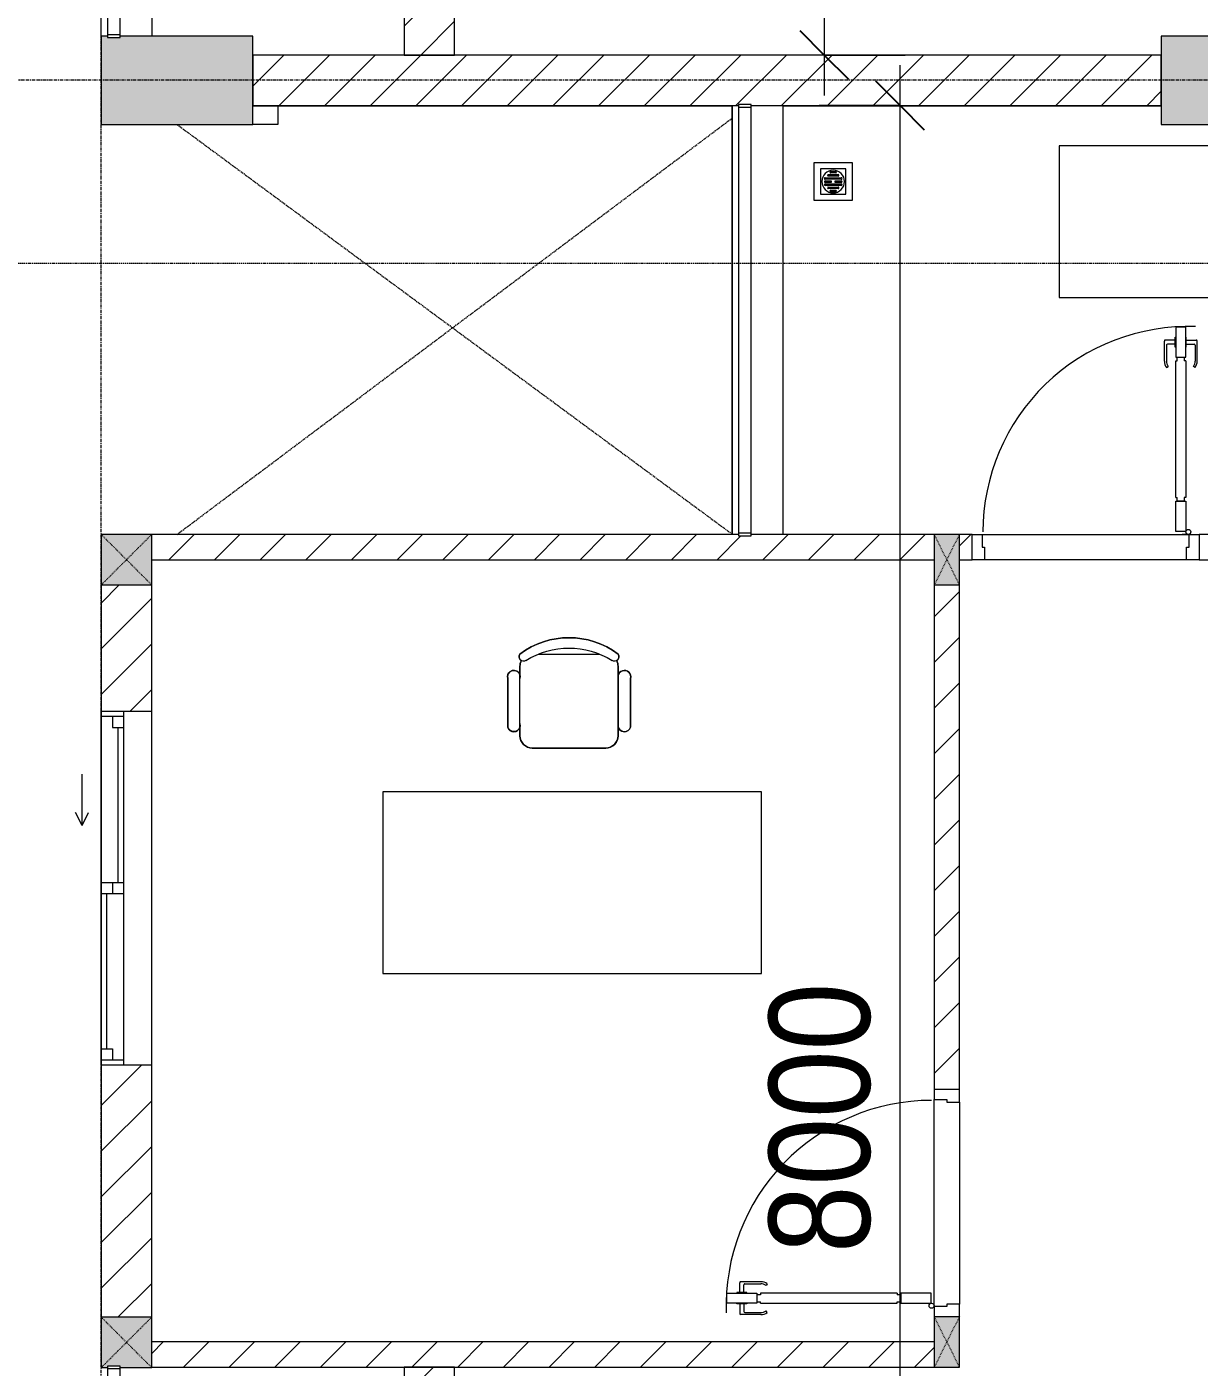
# Model space of a CAD drawing. Header units: millimetres. Extents: x 1591 to 239243, y -15958 to 82755.
# Drawn here: x 135357 to 140001, y 64837 to 70149 of the extents above; entities that cross this region are included whole.
import ezdxf

# ---------------------------------------------------------------- set-up
doc = ezdxf.new("R2010")
doc.units = ezdxf.units.MM
for name, pattern in [('Dash Dot 3_16_', [7.9375, 4.7625, -1.5875, 0, -1.5875]), ('Dash_2_', [6, 3, -3]), ('Demolished', [7.14375, 4.7625, -2.38125]), ('Grid Line', [22.225, 12.7, -3.175, 3.175, -3.175])]:
    doc.linetypes.add(name, pattern=pattern)
for name, color, linetype, lineweight in [('0-1', 250, 'Continuous', 5), ('A-ANNO-DIMS', 211, 'Continuous', 9), ('A-ANNO-DIMS-160', 211, 'Continuous', 9), ('A-DETL-DEMO', 6, 'Demolished', 9), ('A-DETL-GENF-1', 9, 'Continuous', 9), ('A-DOOR-1', 254, 'Continuous', 9), ('A-DOOR-2', 9, 'Continuous', 9), ('A-FLOR-1', 7, 'Continuous', 9), ('A-FLOR-2', 9, 'Continuous', 9), ('A-FLOR-HRAL', 11, 'Continuous', 9), ('A-FLOR-HRAL-1', 254, 'Continuous', 9), ('A-FLOR-HRAL-2', 9, 'Continuous', 9), ('A-GLAZ', 151, 'Continuous', 9), ('A-WALL', 113, 'Continuous', 9), ('A-WALL-1', 253, 'Continuous', 18), ('A-WALL-2', 9, 'Continuous', 9), ('A-WALL-3', 113, 'Continuous', 18), ('A-WALL-PATT-1', 10, 'Continuous', 9), ('A-WALL-PATT-2', 111, 'Continuous', 9), ('G-ANNO-SYMB-1', 111, 'Dash Dot 3_16_', 18), ('G-IMPT-1', 254, 'Continuous', 9), ('I-FURN', 30, 'Continuous', 9), ('I-FURN-1', 254, 'Continuous', 9), ('M-EQPM-1', 254, 'Continuous', 9), ('S-COLS', 52, 'Continuous', 9), ('S-COLS-1', 52, 'Continuous', 5), ('S-COLS-2', 250, 'Continuous', 18), ('S-COLS-3', 7, 'Continuous', 9), ('S-COLS-4', 254, 'Continuous', 9), ('S-COLS-5', 253, 'Continuous', 18), ('S-COLS-6', 52, 'Continuous', 18), ('S-COLS-HDLN', 52, 'Dash_2_', 9), ('S-COLS-HDLN-1', 9, 'Dash_2_', 9), ('S-GRID-1', 1, 'Grid Line', 9)]:
    doc.layers.add(name, color=color, linetype=linetype, lineweight=lineweight)
doc.styles.add('UTM Avo', font='UTM Avo.ttf', dxfattribs={"width": 0.9, "height": 400})
doc.dimstyles.new('1_Dim_chi_tiet_2_5', dxfattribs={"dimscale": 304.8, "dimtxt": 399.720379, "dimasz": 0.629921, "dimexe": 0.524934, "dimexo": 0.0625, "dimgap": 0.052493, "dimtad": 1, "dimdec": 0, "dimrnd": 5, "dimzin": 0, "dimdsep": 46, "dimtxsty": 'UTM Avo', "dimblk1": 'OBLIQUE', "dimblk2": 'OBLIQUE', "dimsah": 1, "dimcen": 0.09, "dimdle": 0.524934, "dimazin": 0, "dimtfac": 1, "dimtdec": 4, "dimtix": 1, "dimtmove": 0, "dimatfit": 3, "dimfxl": 1.049869, "dimfxlon": 1, "dimtvp": 1, "dimtolj": 1, "dimtzin": 0, "dimarcsym": 2})
pattern_1 = [(45, (0, 0), (-90.50967, 90.50967), [])]
pattern_2 = [(45, (101998.83, 0), (-90.50967, 90.50967), [])]

# ---------------------------------------------------------------- blocks, each defined once
blk = doc.blocks.new('NCV_TKTC_KET CAU_rvt-1-TKCS_MB TẦNG 5')
at = {"layer": 'S-COLS-1'}
for points in [[(34252.6, 69761.9), (34252.6, 70111.9), (33727.6, 70111.9), (33727.6, 70106.9), (33677.6, 70106.9), (33677.6, 70111.9), (33652.6, 70111.9), (33652.6, 69761.9), (33852.6, 69761.9)], [(37852.6, 69761.9), (38852.6, 69761.9), (38852.6, 70111.9), (37852.6, 70111.9), (37852.6, 69819.8)]]:
    blk.add_hatch(color=256, dxfattribs=at).paths.add_polyline_path(points)
at = {"layer": 'A-FLOR-1'}
for p, q in [((34252.6, 69835.3), (36152.6, 69835.3)), ((36152.5, 69835.3), (36152.5, 68136.9)), ((36352.6, 69835.3), (37852.6, 69835.3))]:
    blk.add_line(p, q, dxfattribs=at)
at = {"layer": 'S-COLS-2'}
for p, q in [((33677.6, 70111.9), (33652.6, 70111.9)), ((33652.6, 70111.9), (33652.6, 69761.9)), ((34252.6, 70111.9), (33727.6, 70111.9)), ((34252.6, 69761.9), (34252.6, 70111.9)), ((38852.6, 70111.9), (37852.6, 70111.9)), ((37852.6, 70111.9), (37852.6, 69761.9)), ((33652.6, 69761.9), (34252.6, 69761.9)), ((37852.6, 69761.9), (38852.6, 69761.9))]:
    blk.add_line(p, q, dxfattribs=at)
at = {"layer": 'S-COLS-3'}
for p, q in [((34352.6, 69835.3), (34352.6, 69761.9)), ((34352.6, 69761.9), (34252.6, 69761.9))]:
    blk.add_line(p, q, dxfattribs=at)
blk = doc.blocks.new('DOOR_CW_01 CANH MO-PANEL KINH - DIW_01-900x2200-CỬA GỖ VÂN LAMINATE-553393-TKCS_MB TẦNG 5')
at = {"layer": 'A-DETL-GENF-1'}
for p, q in [((-397, 872), (-357, 872)), ((-397, 752), (-397, 872)), ((-357, 872), (-357, 752)), ((-442, 737), (-442, 816.5)), ((-399, 820.5), (-438, 820.5)), ((-434, 799.5), (-434, 737)), ((-399, 803.5), (-430, 803.5)), ((-399, 831.8), (-397, 831.8)), ((-399, 792.2), (-399, 831.8)), ((-397, 792.2), (-397, 831.8)), ((-357, 792.2), (-357, 831.8)), ((-355, 831.8), (-357, 831.8)), ((-355, 792.2), (-355, 831.8)), ((-355, 820.5), (-316, 820.5)), ((-355, 803.5), (-324, 803.5)), ((-320, 799.5), (-320, 737)), ((-312, 737), (-312, 816.5)), ((-397, 792.2), (-399, 792.2)), ((-357, 752), (-397, 752)), ((-363, 752), (-391, 752)), ((-391, 752), (-391, 738)), ((-363, 738), (-363, 752)), ((-357, 792.2), (-355, 792.2)), ((-433.9, 711.2), (-427.3, 715.8)), ((-397, 738), (-391, 738)), ((-397, 738), (-397, 196)), ((-357, 738), (-363, 738)), ((-357, 196), (-357, 738)), ((-320.1, 711.2), (-326.7, 715.8)), ((-397, 196), (-391, 196)), ((-357, 182), (-397, 182)), ((-397, 182), (-397, 62)), ((-391, 196), (-391, 182)), ((-391, 182), (-363, 182)), ((-357, 196), (-363, 196)), ((-363, 182), (-363, 196)), ((-357, 62), (-357, 182)), ((-397, 62), (-357, 62))]:
    blk.add_line(p, q, dxfattribs=at)
blk.add_circle((-407, 60), 10, dxfattribs=at)
for centre, radius, start, end in [((-407, 60), 814, 360, 92), ((-438, 816.5), 4, 90, 180), ((-430, 799.5), 4, 90, 180), ((-324, 799.5), 4, 360, 90), ((-316, 816.5), 4, 0, 90), ((-397, 737), 45, 180, 215), ((-397, 737), 37, 180, 215), ((-357, 737), 37, 325, 0), ((-357, 737), 45, 325, 0)]:
    blk.add_arc(centre, radius, start, end, dxfattribs=at)
at = {"layer": 'A-DOOR-2'}
for p, q in [((-410, 50), (-450, 50)), ((-450, 50), (-450, -50)), ((-410, 0), (-410, 50)), ((-400, 0), (-410, 0)), ((-407, 50), (-382, 50)), ((-400, -50), (-400, 0)), ((410, 0), (400, 0)), ((400, 0), (400, -50)), ((450, 50), (410, 50)), ((410, 50), (410, 0)), ((450, -50), (450, 50)), ((-450, -50), (-400, -50)), ((400, -50), (450, -50))]:
    blk.add_line(p, q, dxfattribs=at)
blk = doc.blocks.new('BAN LV A - BAN LV A_dwg_ban hoc2-348006-TKCS_MB TẦNG 5')
at = {"layer": 'I-FURN'}
for p, q in [((145.8, 437.4), (-145.8, 437.4)), ((-194.4, 388.8), (-194.4, 113.4)), ((194.4, 113.4), (194.4, 388.8)), ((-243, 354.4), (-243, 162)), ((194.4, 351.4), (194.4, 150.8)), ((243.7, 162), (243.7, 354.4)), ((-120.5, 64.8), (120.5, 64.8))]:
    blk.add_line(p, q, dxfattribs=at)
at = {"layer": 'I-FURN', "flags": 128}
blk.add_lwpolyline([(-737.8, 610.5), (-737.8, 1330.5), (-154.9, 1330.5), (762.2, 1330.5), (762.2, 610.5)], close=True, dxfattribs=at)
at = {"layer": 'I-FURN'}
for centre, radius, start, end in [((-145.8, 388.8), 48.6, 90, 180), ((145.8, 388.8), 48.6, 360, 90), ((-218.7, 347.3), 25.3, 343.7398, 163.7398), ((219.4, 347.3), 25.3, 16.2602, 170.7054), ((-218.7, 154.9), 25.3, 163.7398, 16.2602), ((219.4, 154.9), 25.3, 189.2946, 16.2602), ((-145.8, 113.4), 48.6, 180, 207.5844), ((145.8, 113.4), 48.6, 332.4156, 0), ((-180.2, 75.4), 17.8, 57.9726, 216.6901), ((0, 324), 324, 233.1301, 306.8699), ((0, 359.3), 318.2, 237.5758, 302.4242), ((180.2, 75.4), 17.8, 323.3099, 122.0274)]:
    blk.add_arc(centre, radius, start, end, dxfattribs=at)
blk = doc.blocks.new('BAN LV A - BAN LV A_dwg-348005-TKCS_MB TẦNG 5')
at = {"extrusion": (0, 0, -1), "zscale": -1, "rotation": 180}
blk.add_blockref('BAN LV A - BAN LV A_dwg_ban hoc2-348006-TKCS_MB TẦNG 5', (-729, 1383.7), dxfattribs=at)
blk = doc.blocks.new('BAN LV A - BAN LV A-348231-TKCS_MB TẦNG 5')
at = {"layer": 'I-FURN-1'}
for p, q in [((486, 1221.7), (486, 1029.3)), ((534.6, 1270.3), (534.6, 1235.9)), ((923.4, 1232.9), (923.4, 1270.3)), ((972.7, 1029.3), (972.7, 1221.7)), ((534.6, 1029.3), (534.6, 994.9)), ((923.4, 994.9), (923.4, 1032.3)), ((583.2, 946.3), (874.8, 946.3)), ((1491.2, 773.2), (-8.8, 773.2)), ((-8.8, 773.2), (-8.8, 53.2)), ((1491.2, 53.2), (1491.2, 773.2)), ((-8.8, 53.2), (1491.2, 53.2))]:
    blk.add_line(p, q, dxfattribs=at)
for centre, radius, start, end in [((729, 1059.7), 324, 53.1301, 126.8699), ((548.9, 1308.3), 17.8, 143.3099, 240.596), ((583.2, 1270.3), 48.6, 152.4156, 180), ((909.2, 1308.3), 17.8, 299.404, 36.6901), ((874.8, 1270.3), 48.6, 360, 27.5844), ((510.3, 1228.8), 25.3, 16.2602, 196.2602), ((948.4, 1228.8), 25.3, 343.7398, 170.7054), ((510.3, 1036.4), 25.3, 196.2602, 343.7398), ((948.4, 1036.4), 25.3, 189.2946, 343.7398), ((583.2, 994.9), 48.6, 180, 270), ((874.8, 994.9), 48.6, 270, 360)]:
    blk.add_arc(centre, radius, start, end, dxfattribs=at)
blk.add_blockref('BAN LV A - BAN LV A_dwg-348005-TKCS_MB TẦNG 5', (0, 0))
blk = doc.blocks.new('MAY GIAT - MAY GIAT_dwg-348053-TKCS_MB TẦNG 5')
at = {"layer": 'G-IMPT-1', "flags": 128}
blk.add_lwpolyline([(5, 596.6), (5, 2.3), (605, 2.3), (605, 596.6)], close=True, dxfattribs=at)
blk = doc.blocks.new('MAY GIAT - MAY GIAT-348233-TKCS_MB TẦNG 5')
at = {"layer": 'I-FURN-1'}
for p, q in [((5, 596.6), (5, 2.3)), ((605, 596.6), (5, 596.6)), ((605, 2.3), (605, 596.6)), ((5, 2.3), (605, 2.3))]:
    blk.add_line(p, q, dxfattribs=at)
blk.add_blockref('MAY GIAT - MAY GIAT_dwg-348053-TKCS_MB TẦNG 5', (0, 0))
blk = doc.blocks.new('THU NUOC - THU NUOC-455054-TKCS_MB TẦNG 5')
at = {"layer": 'M-EQPM-1'}
for p, q in [((-66.3, -70.6), (-66.3, 79.4)), ((-66.3, 79.4), (83.7, 79.4)), ((58.7, 54.4), (-41.3, 54.4)), ((-41.3, 54.4), (-41.3, -45.6)), ((58.7, -45.6), (58.7, 54.4)), ((83.7, 79.4), (83.7, -70.6)), ((-23.3, 19.6), (40.9, 19.6)), ((40.9, 13.6), (-23.3, 13.6)), ((-23.3, 7.2), (0.7, 7.2)), ((0.7, 1.2), (-23.3, 1.2)), ((-11, 32.1), (28.5, 32.1)), ((28.5, 26.1), (-11, 26.1)), ((-1.1, 44.5), (18.5, 44.5)), ((18.5, 38.5), (-1.1, 38.5)), ((0.7, 7.2), (0.7, 1.2)), ((16.7, 1.2), (16.7, 7.2)), ((16.7, 7.2), (40.9, 7.2)), ((40.9, 1.2), (16.7, 1.2)), ((-41.3, -45.6), (58.7, -45.6)), ((-23.3, -4.8), (40.9, -4.8)), ((40.9, -10.8), (-23.3, -10.8)), ((-11, -17.3), (28.5, -17.3)), ((28.5, -23.3), (-11, -23.3)), ((-1.1, -29.6), (18.5, -29.6)), ((18.5, -35.6), (-1.1, -35.6)), ((83.7, -70.6), (-66.3, -70.6))]:
    blk.add_line(p, q, dxfattribs=at)
for centre, radius, start, end in [((8.7, 4.4), 45, 0, 180), ((8.7, 4.4), 45, 360, 180), ((8.7, 4.4), 45, 180, 0), ((8.7, 4.4), 45, 180, 360), ((-23.3, 16.6), 3, 90, 270), ((-23.3, 4.2), 3, 90, 270), ((-11, 29.1), 3, 90, 270), ((-1.1, 41.5), 3, 90, 270), ((18.5, 41.5), 3, 270, 90), ((28.5, 29.1), 3, 270, 90), ((40.9, 16.6), 3, 270, 90), ((40.9, 4.2), 3, 270, 90), ((-23.3, -7.8), 3, 90, 270), ((-11, -20.3), 3, 90, 270), ((-1.1, -32.6), 3, 90, 270), ((18.5, -32.6), 3, 270, 90), ((28.5, -20.3), 3, 270, 90), ((40.9, -7.8), 3, 270, 90)]:
    blk.add_arc(centre, radius, start, end, dxfattribs=at)
blk = doc.blocks.new('Railing - 50 x 10mm-901205-TKCS_MB TẦNG 5')
at = {"layer": 'A-FLOR-HRAL-2'}
for p, q in [((25, 5), (-25, 5)), ((-25, 5), (-25, -5)), ((25, -5), (25, 5)), ((-25, -5), (25, -5))]:
    blk.add_line(p, q, dxfattribs=at)
blk = doc.blocks.new('Railing - Railing-883693-TKCS_MB TẦNG 5')
at = {"layer": 'A-FLOR-HRAL-2'}
for p, q in [((13269.1, 60569.6), (13269.1, 58880.8)), ((13319.1, 58880.8), (13319.1, 60569.6))]:
    blk.add_line(p, q, dxfattribs=at)
for p in [(13294.1, 60574.6), (13294.1, 58875.8)]:
    blk.add_blockref('Railing - 50 x 10mm-901205-TKCS_MB TẦNG 5', p)
blk = doc.blocks.new('G1_SOF - BO TRU - 100x200-745959-TKCS_MB TẦNG 5')
at = {"layer": 'S-COLS'}
blk.add_hatch(color=256, dxfattribs=at).paths.add_polyline_path([(-50, 100), (-50, -100), (50, -100), (50, 100)])
at = {"layer": 'S-COLS-5'}
for p, q in [((50, 100), (-50, 100)), ((-50, 100), (-50, -100)), ((50, -100), (50, 100)), ((-50, -100), (50, -100))]:
    blk.add_line(p, q, dxfattribs=at)
at = {"layer": 'S-COLS-HDLN-1'}
for p, q in [((50, 100), (-50, -100)), ((-50, 100), (50, -100))]:
    blk.add_line(p, q, dxfattribs=at)
blk = doc.blocks.new('DOOR_CW_01 CANH MO-PANEL KINH - DIG_01-900x2200-CỬA NHÔM KÍNH-901215-TKCS_MB TẦNG 5')
at = {"layer": 'A-DETL-GENF-1'}
for p, q in [((-397, -182), (-397, -62)), ((-397, -62), (-357, -62)), ((-357, -62), (-357, -182)), ((-357, -182), (-397, -182)), ((-397, -196), (-391, -196)), ((-397, -738), (-397, -196)), ((-391, -196), (-391, -182)), ((-391, -182), (-363, -182)), ((-363, -182), (-363, -196)), ((-357, -196), (-363, -196)), ((-357, -196), (-357, -738)), ((-442, -737), (-442, -816.5)), ((-434, -799.5), (-434, -737)), ((-433.9, -711.2), (-427.3, -715.8)), ((-397, -738), (-391, -738)), ((-391, -752), (-391, -738)), ((-357, -738), (-363, -738)), ((-363, -738), (-363, -752)), ((-320.1, -711.2), (-326.7, -715.8)), ((-320, -799.5), (-320, -737)), ((-312, -737), (-312, -816.5)), ((-399, -792.2), (-399, -831.8)), ((-397, -792.2), (-399, -792.2)), ((-357, -752), (-397, -752)), ((-397, -752), (-397, -872)), ((-397, -792.2), (-397, -831.8)), ((-363, -752), (-391, -752)), ((-357, -872), (-357, -752)), ((-357, -792.2), (-357, -831.8)), ((-357, -792.2), (-355, -792.2)), ((-355, -792.2), (-355, -831.8)), ((-399, -820.5), (-438, -820.5)), ((-399, -803.5), (-430, -803.5)), ((-399, -831.8), (-397, -831.8)), ((-355, -831.8), (-357, -831.8)), ((-355, -803.5), (-324, -803.5)), ((-355, -820.5), (-316, -820.5)), ((-397, -872), (-357, -872))]:
    blk.add_line(p, q, dxfattribs=at)
blk.add_circle((-407, -60), 10, dxfattribs=at)
for centre, radius, start, end in [((-407, -60), 814, 268, 0), ((-397, -737), 45, 145, 180), ((-397, -737), 37, 145, 180), ((-357, -737), 37, 0, 35), ((-357, -737), 45, 360, 35), ((-438, -816.5), 4, 180, 270), ((-430, -799.5), 4, 180, 270), ((-324, -799.5), 4, 270, 0), ((-316, -816.5), 4, 270, 0)]:
    blk.add_arc(centre, radius, start, end, dxfattribs=at)
at = {"layer": 'A-DOOR-2'}
for p, q in [((-450, -50), (-450, 50)), ((-450, 50), (-400, 50)), ((-400, 50), (-400, 0)), ((400, 0), (400, 50)), ((400, 50), (450, 50)), ((450, 50), (450, -50)), ((-410, -50), (-450, -50)), ((-410, 0), (-410, -50)), ((-400, 0), (-410, 0)), ((-407, -50), (-382, -50)), ((410, 0), (400, 0)), ((410, -50), (410, 0)), ((450, -50), (410, -50))]:
    blk.add_line(p, q, dxfattribs=at)
blk = doc.blocks.new('NCV_TKTC_TANG 5_rvt-1-TKCS_MB TẦNG 5')
at = {"layer": 'A-WALL-PATT-1'}
h = blk.add_hatch(dxfattribs=at)
h.set_pattern_fill('FP_1', color=256, style=0, pattern_type=2)
h.set_pattern_definition(pattern_1)
h.paths.add_polyline_path([(36771.2, 68036.9), (36952.6, 68036.9), (36952.6, 68136.9), (36227.6, 68136.9), (36227.6, 68131.5), (36177.6, 68131.5), (36177.6, 68136.9), (33852.6, 68136.9), (33852.6, 68036.9), (35965.1, 68036.9)])
h = blk.add_hatch(dxfattribs=at)
h.set_pattern_fill('FP_1', color=256, style=0, pattern_type=2)
h.set_pattern_definition(pattern_1)
h.paths.add_polyline_path([(37102.6, 68036.9), (37102.6, 68136.9), (37052.6, 68136.2), (37052.6, 68036.9)])
h.paths.add_polyline_path([(38052.6, 68036.9), (38052.6, 68136.9), (38002.6, 68136.9), (38002.6, 68036.9), (38035.9, 68036.9)])
h = blk.add_hatch(dxfattribs=at)
h.set_pattern_fill('FP_1', color=256, style=0, pattern_type=2)
h.set_pattern_definition(pattern_1)
h.paths.add_polyline_path([(37052.6, 65937.3), (37052.6, 67936.5), (36952.6, 67936.5), (36952.6, 65937.3), (37002.6, 65937.3)])
h = blk.add_hatch(dxfattribs=at)
h.set_pattern_fill('FP_1', color=256, style=0, pattern_type=2)
h.set_pattern_definition(pattern_1)
h.paths.add_polyline_path([(36952.6, 64836.9), (36952.6, 64936.9), (33852.6, 64936.9), (33852.6, 64836.9), (36771.2, 64836.9)])
at = {"layer": 'A-FLOR-2'}
for p, q in [((37952.6, 68036.9), (37152.6, 68036.9)), ((36952.6, 65077.3), (36952.6, 65897.3)), ((37052.6, 65887.3), (37052.6, 65087.3))]:
    blk.add_line(p, q, dxfattribs=at)
at = {"layer": 'A-WALL-1'}
for p, q in [((36177.6, 68136.9), (33852.6, 68136.9)), ((36952.6, 68136.9), (36227.6, 68136.9)), ((37102.6, 68136.9), (37052.6, 68136.9)), ((38052.6, 68136.9), (38002.6, 68136.9)), ((33852.6, 68036.9), (36952.6, 68036.9)), ((37052.6, 68036.9), (37102.6, 68036.9)), ((38002.6, 68036.9), (38052.6, 68036.9)), ((36952.6, 67936.5), (36952.6, 65937.3)), ((37052.6, 67936.5), (36952.6, 67936.5)), ((37052.6, 65937.3), (37052.6, 67936.5)), ((36952.6, 64936.9), (33852.6, 64936.9)), ((33852.6, 64836.9), (36952.6, 64836.9))]:
    blk.add_line(p, q, dxfattribs=at)
at = {"layer": 'A-WALL-2'}
for p, q in [((36152.6, 68136.9), (36152.6, 69836.9)), ((36352.6, 69836.9), (36352.6, 68136.9)), ((37142.6, 68136.9), (37962.6, 68136.9)), ((37952.6, 68036.9), (37152.6, 68036.9)), ((36952.6, 65077.3), (36952.6, 65897.3)), ((37052.6, 65887.3), (37052.6, 65087.3))]:
    blk.add_line(p, q, dxfattribs=at)
at = {"layer": 'A-DOOR-1'}
for name, p, rotation in [('DOOR_CW_01 CANH MO-PANEL KINH - DIG_01-900x2200-CỬA NHÔM KÍNH-901215-TKCS_MB TẦNG 5', (37552.6, 68086.9), 180), ('DOOR_CW_01 CANH MO-PANEL KINH - DIW_01-900x2200-CỬA GỖ VÂN LAMINATE-553393-TKCS_MB TẦNG 5', (37002.6, 65487.3), 89.9999999999993)]:
    blk.add_blockref(name, p, dxfattribs=dict(at, rotation=rotation))
at = {"layer": 'A-FLOR-HRAL-1'}
blk.add_blockref('Railing - Railing-883693-TKCS_MB TẦNG 5', (22908.5, 9260.7), dxfattribs=at)
at = {"layer": 'I-FURN-1', "rotation": 89.99999999999915}
blk.add_blockref('MAY GIAT - MAY GIAT-348233-TKCS_MB TẦNG 5', (38044.8, 69071.5), dxfattribs=at)
at = {"layer": 'I-FURN-1'}
blk.add_blockref('BAN LV A - BAN LV A-348231-TKCS_MB TẦNG 5', (34776.9, 66344.2), dxfattribs=at)
at = {"layer": 'M-EQPM-1'}
blk.add_blockref('THU NUOC - THU NUOC-455054-TKCS_MB TẦNG 5', (36543.9, 69530.9), dxfattribs=at)
at = {"layer": 'S-COLS-4'}
for p in [(37002.6, 68036.9), (37002.6, 64936.9)]:
    blk.add_blockref('G1_SOF - BO TRU - 100x200-745959-TKCS_MB TẦNG 5', p, dxfattribs=at)
blk = doc.blocks.new('G1_SOF - BO TRU - 200x200-3055083-TKCS_MB TẦNG 5')
at = {"layer": 'S-COLS'}
blk.add_hatch(color=256, dxfattribs=at).paths.add_polyline_path([(100, -100), (100, 100), (-100, 100), (-100, -100), (8.4, -100)])
at = {"layer": 'S-COLS-6'}
for p, q in [((100, 100), (-100, 100)), ((-100, 100), (-100, -100)), ((100, -100), (100, 100)), ((-100, -100), (100, -100))]:
    blk.add_line(p, q, dxfattribs=at)
at = {"layer": 'S-COLS-HDLN'}
for p, q in [((100, 100), (-100, -100)), ((-100, 100), (100, -100))]:
    blk.add_line(p, q, dxfattribs=at)
blk = doc.blocks.new('G1_SOF - BO TRU - 200x200-V33-TKCS_MB TẦNG 5')
at = {"layer": 'S-COLS'}
blk.add_hatch(color=256, dxfattribs=at).paths.add_polyline_path([(-100, -100), (-75, -98.4), (-75, -94), (-25, -94), (-25, -100), (100, -98.4), (100, 100), (-100, 100), (-100, -98.4)])
at = {"layer": 'S-COLS-6'}
for p, q in [((100, 100), (-100, 100)), ((-100, 100), (-100, -100)), ((100, -100), (100, 100)), ((-100, -100), (-75, -100)), ((-25, -100), (100, -100))]:
    blk.add_line(p, q, dxfattribs=at)
at = {"layer": 'S-COLS-HDLN'}
for p, q in [((100, 100), (-100, -100)), ((-100, 100), (100, -100))]:
    blk.add_line(p, q, dxfattribs=at)
blk = doc.blocks.new('1_FAMILY RVT - W01-WxH 1400x1400xmm-389822-TKCS_MB TẦNG 5')
at = {"layer": 'A-GLAZ'}
for p, q in [((248.4, 172.39), (299.2, 197.79)), ((248.4, 172.39), (299.2, 146.99)), ((248.4, 172.39), (451.6, 172.39)), ((-700, 96.19), (-700, -103.81)), ((700, 96.19), (-700, 96.19)), ((-700, 96.19), (-636.5, 96.19)), ((-680.95, 96.19), (-680.95, 7.29)), ((-636.5, 96.19), (-22.225, 96.19)), ((-636.5, 96.19), (-636.5, 51.74)), ((-636.5, 73.965), (-22.225, 73.965)), ((-22.225, 7.29), (-22.225, 96.19)), ((-22.225, 96.19), (22.225, 96.19)), ((22.225, 96.19), (680.95, 96.19)), ((22.225, 96.19), (22.225, 7.29)), ((680.95, 96.19), (700, 96.19)), ((680.95, 96.19), (680.95, 7.29)), ((700, -103.81), (700, 96.19)), ((-700, 7.29), (-680.95, 7.29)), ((-636.5, 51.74), (-680.95, 51.74)), ((-680.95, 7.29), (-22.225, 7.29)), ((22.225, 51.74), (-22.225, 51.74)), ((-22.225, 7.29), (22.225, 7.29)), ((22.225, 29.515), (636.5, 29.515)), ((22.225, 7.29), (636.5, 7.29)), ((636.5, 51.74), (636.5, 7.29)), ((680.95, 51.74), (636.5, 51.74)), ((636.5, 7.29), (700, 7.29)), ((-700, -103.81), (700, -103.81))]:
    blk.add_line(p, q, dxfattribs=at)
blk = doc.blocks.new('Railing - 50 x 10mm-1251311-TKCS_MB TẦNG 5')
at = {"layer": 'A-FLOR-HRAL'}
for p, q in [((25, 5), (-25, 5)), ((-25, 5), (-25, -5)), ((25, -5), (25, 5)), ((-25, -5), (25, -5))]:
    blk.add_line(p, q, dxfattribs=at)
blk = doc.blocks.new('Railing - Railing-3262578-TKCS_MB TẦNG 5')
at = {"layer": 'A-FLOR-HRAL'}
for p, q in [((33677.6, 73030.3), (33677.6, 70116.9)), ((33727.6, 70116.9), (33727.6, 73030.3))]:
    blk.add_line(p, q, dxfattribs=at)
for p in [(33702.6, 73035.3), (33702.6, 70111.9)]:
    blk.add_blockref('Railing - 50 x 10mm-1251311-TKCS_MB TẦNG 5', p)
blk = doc.blocks.new('Railing - Railing-3262595-TKCS_MB TẦNG 5')
at = {"layer": 'A-FLOR-HRAL'}
for p, q in [((33677.6, 64831.3), (33677.6, 61916.9)), ((33727.6, 61916.9), (33727.6, 64831.3))]:
    blk.add_line(p, q, dxfattribs=at)
for p in [(33702.6, 64836.3), (33702.6, 61911.9)]:
    blk.add_blockref('Railing - 50 x 10mm-1251311-TKCS_MB TẦNG 5', p)
blk = doc.blocks.new('DIMBLOCK35-TKCS_MB TẦNG 5')
at = {"layer": 'A-ANNO-DIMS-160'}
for p, q in [((138816.1, 61676.9), (138816.1, 69996.9)), ((138496.1, 69836.9), (138976.1, 69836.9)), ((138816.1, 69836.9), (138496.1, 69836.9)), ((138496.1, 61836.9), (138976.1, 61836.9)), ((138816.1, 61836.9), (138496.1, 61836.9))]:
    blk.add_line(p, q, dxfattribs=at)
at = {"layer": 'A-ANNO-DIMS-160', "lineweight": 25}
for p, q in [((138816.1, 69836.9), (138720.1, 69932.9)), ((138816.1, 69836.9), (138912.1, 69740.9)), ((138816.1, 61836.9), (138720.1, 61932.9)), ((138816.1, 61836.9), (138912.1, 61740.9))]:
    blk.add_line(p, q, dxfattribs=at)
at = {"layer": 'A-ANNO-DIMS-160', "color": 0, "insert": (138296.5, 65289.2), "char_height": 400, "width": 1314.636, "attachment_point": 1, "rotation": 90, "line_spacing_factor": 1.110334, "style": 'UTM Avo'}
blk.add_mtext('8000', dxfattribs=at)
blk = doc.blocks.new('_Oblique')
at = {"color": 0, "linetype": 'ByBlock', "lineweight": -2}
blk.add_line((-0.5, -0.5), (0.5, 0.5), dxfattribs=at)
blk = doc.blocks.new('DIMBLOCK37-TKCS_MB TẦNG 5')
at = {"layer": 'A-ANNO-DIMS-160'}
for p, q in [((138516.2, 78196.9), (138516.2, 69876.9)), ((138836.2, 78036.9), (138356.2, 78036.9)), ((138516.2, 78036.9), (138836.2, 78036.9)), ((138836.2, 70036.9), (138356.2, 70036.9)), ((138516.2, 70036.9), (138836.2, 70036.9))]:
    blk.add_line(p, q, dxfattribs=at)
at = {"layer": 'A-ANNO-DIMS-160', "lineweight": 25}
for p, q in [((138516.2, 78036.9), (138420.2, 78132.9)), ((138516.2, 78036.9), (138612.2, 77940.9)), ((138516.2, 70036.9), (138420.2, 70132.9)), ((138516.2, 70036.9), (138612.2, 69940.9))]:
    blk.add_line(p, q, dxfattribs=at)
at = {"layer": 'A-ANNO-DIMS-160', "color": 0, "insert": (137996.6, 73489.2), "char_height": 400, "width": 1314.636, "attachment_point": 1, "rotation": 90, "line_spacing_factor": 1.110334, "style": 'UTM Avo'}
blk.add_mtext('8000', dxfattribs=at)

msp = doc.modelspace()

# ---------------------------------------------------------------- hatches: boundary and pattern name
at = {"layer": 'A-WALL-PATT-2'}
h = msp.add_hatch(dxfattribs=at)
h.set_pattern_fill('FP_1', color=256, style=0, pattern_type=2)
h.set_pattern_definition(pattern_2)
h.paths.add_polyline_path([(136851.4, 70036.9), (137051.4, 70036.9), (137051.4, 70360.3), (136851.4, 70360.3), (136851.4, 70111.9)])
h.paths.add_polyline_path([(136951.4, 72860.3), (137051.4, 72860.3), (137051.4, 73236.9), (136851.4, 73236.9), (136851.4, 72860.3)])
h = msp.add_hatch(dxfattribs=at)
h.set_pattern_fill('FP_1', color=256, style=0, pattern_type=2)
h.set_pattern_definition(pattern_2)
h.paths.add_polyline_path([(138176.4, 69836.9), (138176.4, 69840.3), (138226.4, 69840.3), (138226.4, 69836.9), (139851.4, 69836.9), (139851.4, 70036.9), (136251.4, 70036.9), (136251.4, 69836.9), (137964, 69836.9)])
h = msp.add_hatch(dxfattribs=at)
h.set_pattern_fill('FP_1', color=256, style=0, pattern_type=2)
h.set_pattern_definition(pattern_2)
h.paths.add_polyline_path([(135651.4, 65035.3), (135851.4, 65035.3), (135851.4, 66035.3), (135651.4, 66035.3)])
h.paths.add_polyline_path([(135851.4, 67435.3), (135851.4, 67936.9), (135651.4, 67936.9), (135651.4, 67435.3)])
h = msp.add_hatch(dxfattribs=at)
h.set_pattern_fill('FP_1', color=256, style=0, pattern_type=2)
h.set_pattern_definition(pattern_2)
h.paths.add_polyline_path([(137051.4, 61836.9), (137051.4, 62160.3), (136851.4, 62160.3), (136851.4, 61836.9)])
h.paths.add_polyline_path([(136951.4, 64660.3), (137051.4, 64660.3), (137051.4, 64836.9), (136851.4, 64835.3), (136851.4, 64660.3)])

# ---------------------------------------------------------------- linework, layer by layer
at = {"layer": 'A-DETL-DEMO'}
for p, q in [((135951.4, 68136.9), (138151.4, 69786.9)), ((135951.4, 69761.9), (138151.4, 68138.1))]:
    msp.add_line(p, q, dxfattribs=at)
at = {"layer": 'A-WALL'}
for p, q in [((135651.4, 70111.9), (135651.4, 73035.3)), ((135851.4, 73035.3), (135851.4, 70111.9))]:
    msp.add_line(p, q, dxfattribs=at)
at = {"layer": 'A-WALL-3'}
for p, q in [((136851.4, 70360.3), (136851.4, 70036.9)), ((137051.4, 70036.9), (137051.4, 70360.3)), ((139851.4, 70036.9), (136251.4, 70036.9)), ((136251.4, 70036.9), (136251.4, 69836.9)), ((136851.4, 70036.9), (137051.4, 70036.9)), ((139851.4, 69836.9), (139851.4, 70036.9)), ((136251.4, 69836.9), (138176.4, 69836.9)), ((138226.4, 69836.9), (139851.4, 69836.9)), ((135651.4, 67936.9), (135651.4, 67435.3)), ((135851.4, 67435.3), (135851.4, 67936.9)), ((135651.4, 66035.3), (135651.4, 65035.3)), ((135851.4, 65035.3), (135851.4, 66035.3)), ((137051.4, 64836.9), (136851.4, 64836.9)), ((136851.4, 64836.9), (136851.4, 64660.3)), ((137051.4, 64660.3), (137051.4, 64836.9))]:
    msp.add_line(p, q, dxfattribs=at)
at = {"layer": 'G-ANNO-SYMB-1'}
msp.add_line((130746.6, 69211.5), (236925.7, 69211.5), dxfattribs=at)
at = {"layer": 'S-GRID-1'}
for p, q in [((135651.4, 19118.3), (135651.4, 76659.6)), ((136410.9, 69936.9), (132410.9, 69936.9)), ((229978.4, 69936.9), (136410.9, 69936.9))]:
    msp.add_line(p, q, dxfattribs=at)

# ---------------------------------------------------------------- block references
at = {"layer": '0-1'}
for name in ['NCV_TKTC_KET CAU_rvt-1-TKCS_MB TẦNG 5', 'NCV_TKTC_TANG 5_rvt-1-TKCS_MB TẦNG 5']:
    msp.add_blockref(name, (101998.8, 0), dxfattribs=at)
at = {"layer": 'A-FLOR-HRAL'}
for name in ['Railing - Railing-3262578-TKCS_MB TẦNG 5', 'Railing - Railing-3262595-TKCS_MB TẦNG 5']:
    msp.add_blockref(name, (101998.8, 0), dxfattribs=at)
at = {"layer": 'A-GLAZ', "rotation": 89.9999999999999}
msp.add_blockref('1_FAMILY RVT - W01-WxH 1400x1400xmm-389822-TKCS_MB TẦNG 5', (135747.6, 66735.3), dxfattribs=at)
at = {"layer": 'S-COLS'}
for name, p in [('G1_SOF - BO TRU - 200x200-3055083-TKCS_MB TẦNG 5', (135751.4, 68036.9)), ('G1_SOF - BO TRU - 200x200-V33-TKCS_MB TẦNG 5', (135751.4, 64935.3))]:
    msp.add_blockref(name, p, dxfattribs=at)

# ---------------------------------------------------------------- dimensions: what is measured, and where the dimension line sits
at = {"layer": 'A-ANNO-DIMS'}
for base, p1, p2, picture, middle in [((138516.2, 70036.9), (138836.2, 78036.9), (138836.2, 70036.9), 'DIMBLOCK37-TKCS_MB TẦNG 5', (138293.2, 74036.9)), ((138816.1, 69836.9), (138496.1, 61836.9), (138496.1, 69836.9), 'DIMBLOCK35-TKCS_MB TẦNG 5', (138593.1, 65836.9))]:
    dim = msp.add_linear_dim(base=base, p1=p1, p2=p2, angle=90, dimstyle='1_Dim_chi_tiet_2_5', override={"dimpost": '<>', "dimfxl": 8000}, dxfattribs=at)
    dim.commit()
    dim.dimension.update_dxf_attribs({"geometry": picture, "text_midpoint": middle})

doc.saveas('drawing.dxf')
